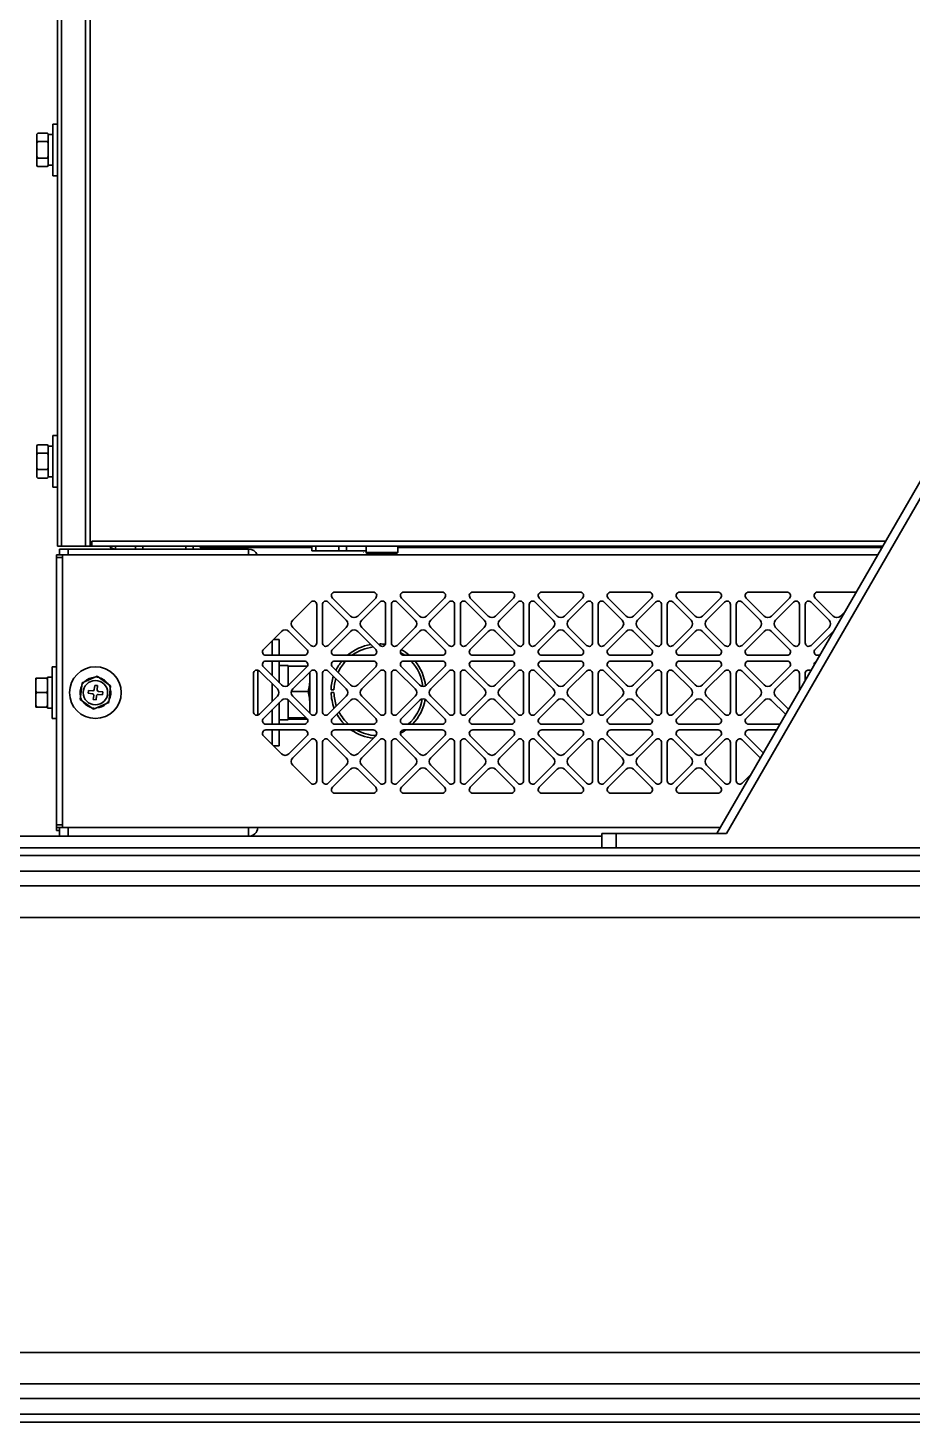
# Model space of a CAD drawing. Header units: millimetres. Extents: x 32496 to 166256, y 3504 to 23939.
# Drawn here: x 42356.9 to 42664.6, y 15003.3 to 15488.8 of the extents above; entities that cross this region are included whole.
import ezdxf

# ---------------------------------------------------------------- set-up
doc = ezdxf.new("R2010")
doc.units = ezdxf.units.MM
doc.layers.get('0').update_dxf_attribs({"lineweight": 35})

msp = doc.modelspace()

# ---------------------------------------------------------------- linework, layer by layer
at = {"linetype": 'Continuous'}
for p, q in [((42376.94, 15308.349), (42376.94, 17321.349)), ((42378.64, 17321.349), (42378.64, 15308.349)), ((42368.64, 16303.849), (42368.64, 15308.349)), ((43096.64, 16074.374), (42596.64, 15208.349)), ((43096.64, 16068.374), (42600.104, 15208.349)), ((42367.24, 15448.994), (42367.24, 15693.73)), ((42365.64, 15455.349), (42365.64, 15437.349)), ((42367.24, 15455.349), (42365.64, 15455.349)), ((42360.04, 15451.822), (42360.311, 15452.093)), ((42360.04, 15440.875), (42360.04, 15451.822)), ((42360.34, 15452.122), (42360.311, 15452.093)), ((42363.74, 15452.122), (42360.34, 15452.122)), ((42363.74, 15449.28), (42360.34, 15449.28)), ((42363.74, 15452.122), (42363.769, 15452.093)), ((42364.04, 15451.822), (42363.769, 15452.093)), ((42364.04, 15440.875), (42364.04, 15451.822)), ((42365.64, 15451.699), (42364.04, 15451.699)), ((42367.24, 15443.73), (42367.24, 15448.994)), ((42363.74, 15443.506), (42360.34, 15443.506)), ((42367.24, 15308.349), (42367.24, 15443.73)), ((42360.04, 15440.875), (42360.311, 15440.604)), ((42363.74, 15440.575), (42360.34, 15440.575)), ((42364.04, 15440.875), (42363.769, 15440.604)), ((42365.64, 15440.999), (42364.04, 15440.999)), ((42367.24, 15437.349), (42365.64, 15437.349)), ((42365.64, 15346.849), (42365.64, 15328.849)), ((42367.24, 15346.849), (42365.64, 15346.849)), ((42360.04, 15343.322), (42360.311, 15343.593)), ((42360.04, 15332.375), (42360.04, 15343.322)), ((42360.34, 15343.622), (42360.311, 15343.593)), ((42363.74, 15343.622), (42360.34, 15343.622)), ((42363.74, 15343.622), (42363.769, 15343.593)), ((42364.04, 15343.322), (42363.769, 15343.593)), ((42364.04, 15332.375), (42364.04, 15343.322)), ((42365.64, 15343.199), (42364.04, 15343.199)), ((42363.74, 15340.78), (42360.34, 15340.78)), ((42360.04, 15332.375), (42360.311, 15332.104)), ((42363.74, 15335.006), (42360.34, 15335.006)), ((42363.74, 15332.075), (42360.34, 15332.075)), ((42364.04, 15332.375), (42363.769, 15332.104)), ((42365.64, 15332.499), (42364.04, 15332.499)), ((42367.24, 15328.849), (42365.64, 15328.849)), ((42367.24, 15308.349), (42376.94, 15308.349)), ((42367.94, 15305.349), (42367.94, 15307.349)), ((42433.74, 15307.349), (42367.94, 15307.349)), ((42370.94, 15307.349), (42370.94, 15305.349)), ((42376.94, 15308.349), (42654.375, 15308.349)), ((42379.14, 15308.349), (42379.14, 15310.049)), ((42379.14, 15310.049), (42655.356, 15310.049)), ((42387.44, 15308.349), (42387.44, 15307.349)), ((42394.44, 15307.349), (42394.44, 15308.349)), ((42396.94, 15307.349), (42396.94, 15308.349)), ((42411.94, 15307.349), (42411.94, 15308.349)), ((42414.44, 15307.349), (42414.44, 15308.349)), ((42416.94, 15308.349), (42416.94, 15307.849)), ((42455.773, 15307.849), (42416.94, 15307.849)), ((42433.74, 15305.349), (42433.74, 15307.349)), ((42455.773, 15306.782), (42455.773, 15308.349)), ((42457.092, 15306.782), (42457.092, 15308.349)), ((42465.121, 15306.782), (42465.121, 15308.349)), ((42467.758, 15306.782), (42467.758, 15308.349)), ((42474.615, 15308.349), (42474.615, 15306.149)), ((42485.665, 15308.349), (42485.665, 15306.149)), ((42654.086, 15307.849), (42485.665, 15307.849)), ((42366.94, 15210.349), (42366.94, 15305.349)), ((42366.94, 15305.349), (42652.643, 15305.349)), ((42368.94, 15304.349), (42366.94, 15304.349)), ((42368.94, 15305.349), (42368.94, 15304.349)), ((42368.94, 15304.349), (42368.94, 15211.349)), ((42455.773, 15306.782), (42474.615, 15306.782)), ((42474.915, 15305.849), (42474.615, 15306.149)), ((42474.615, 15306.149), (42485.665, 15306.149)), ((42474.915, 15305.849), (42485.365, 15305.849)), ((42485.365, 15305.849), (42485.665, 15306.149)), ((42477.128, 15292.349), (42463.751, 15292.349)), ((42501.128, 15292.349), (42487.751, 15292.349)), ((42525.128, 15292.349), (42511.751, 15292.349)), ((42549.128, 15292.349), (42535.751, 15292.349)), ((42573.128, 15292.349), (42559.751, 15292.349)), ((42597.128, 15292.349), (42583.751, 15292.349)), ((42621.128, 15292.349), (42607.751, 15292.349)), ((42645.128, 15292.349), (42631.751, 15292.349)), ((42455.391, 15288.886), (42449.127, 15282.621)), ((42457.44, 15274.66), (42457.44, 15288.037)), ((42459.44, 15288.037), (42459.44, 15274.66)), ((42467.753, 15282.621), (42461.488, 15288.886)), ((42462.903, 15290.3), (42469.167, 15284.036)), ((42471.713, 15284.036), (42477.977, 15290.3)), ((42479.391, 15288.886), (42473.127, 15282.621)), ((42481.44, 15274.66), (42481.44, 15288.037)), ((42483.44, 15288.037), (42483.44, 15274.66)), ((42491.753, 15282.621), (42485.488, 15288.886)), ((42486.903, 15290.3), (42493.167, 15284.036)), ((42495.713, 15284.036), (42501.977, 15290.3)), ((42503.391, 15288.886), (42497.127, 15282.621)), ((42505.44, 15274.66), (42505.44, 15288.037)), ((42507.44, 15288.037), (42507.44, 15274.66)), ((42515.753, 15282.621), (42509.488, 15288.886)), ((42510.903, 15290.3), (42517.167, 15284.036)), ((42519.713, 15284.036), (42525.977, 15290.3)), ((42527.391, 15288.886), (42521.127, 15282.621)), ((42529.44, 15274.66), (42529.44, 15288.037)), ((42531.44, 15288.037), (42531.44, 15274.66)), ((42539.753, 15282.621), (42533.488, 15288.886)), ((42534.903, 15290.3), (42541.167, 15284.036)), ((42543.713, 15284.036), (42549.977, 15290.3)), ((42551.391, 15288.886), (42545.127, 15282.621)), ((42553.44, 15274.66), (42553.44, 15288.037)), ((42555.44, 15288.037), (42555.44, 15274.66)), ((42563.753, 15282.621), (42557.488, 15288.886)), ((42558.903, 15290.3), (42565.167, 15284.036)), ((42567.713, 15284.036), (42573.977, 15290.3)), ((42575.391, 15288.886), (42569.127, 15282.621)), ((42577.44, 15274.66), (42577.44, 15288.037)), ((42579.44, 15288.037), (42579.44, 15274.66)), ((42587.753, 15282.621), (42581.488, 15288.886)), ((42582.903, 15290.3), (42589.167, 15284.036)), ((42591.713, 15284.036), (42597.977, 15290.3)), ((42599.391, 15288.886), (42593.127, 15282.621)), ((42601.44, 15274.66), (42601.44, 15288.037)), ((42603.44, 15288.037), (42603.44, 15274.66)), ((42611.753, 15282.621), (42605.488, 15288.886)), ((42606.903, 15290.3), (42613.167, 15284.036)), ((42615.713, 15284.036), (42621.977, 15290.3)), ((42623.391, 15288.886), (42617.127, 15282.621)), ((42625.44, 15274.66), (42625.44, 15288.037)), ((42627.44, 15288.037), (42627.44, 15274.66)), ((42635.753, 15282.621), (42629.488, 15288.886)), ((42630.903, 15290.3), (42637.167, 15284.036)), ((42639.713, 15284.036), (42641.192, 15285.515)), ((42445.167, 15278.662), (42438.903, 15272.397)), ((42453.977, 15272.397), (42447.713, 15278.662)), ((42449.127, 15280.076), (42455.391, 15273.811)), ((42461.488, 15273.811), (42467.753, 15280.076)), ((42469.167, 15278.662), (42462.903, 15272.397)), ((42477.977, 15272.397), (42471.713, 15278.662)), ((42473.127, 15280.076), (42479.391, 15273.811)), ((42485.488, 15273.811), (42491.753, 15280.076)), ((42493.167, 15278.662), (42486.903, 15272.397)), ((42501.977, 15272.397), (42495.713, 15278.662)), ((42497.127, 15280.076), (42503.391, 15273.811)), ((42509.488, 15273.811), (42515.753, 15280.076)), ((42517.167, 15278.662), (42510.903, 15272.397)), ((42525.977, 15272.397), (42519.713, 15278.662)), ((42521.127, 15280.076), (42527.391, 15273.811)), ((42533.488, 15273.811), (42539.753, 15280.076)), ((42541.167, 15278.662), (42534.903, 15272.397)), ((42549.977, 15272.397), (42543.713, 15278.662)), ((42545.127, 15280.076), (42551.391, 15273.811)), ((42557.488, 15273.811), (42563.753, 15280.076)), ((42565.167, 15278.662), (42558.903, 15272.397)), ((42573.977, 15272.397), (42567.713, 15278.662)), ((42569.127, 15280.076), (42575.391, 15273.811)), ((42581.488, 15273.811), (42587.753, 15280.076)), ((42589.167, 15278.662), (42582.903, 15272.397)), ((42597.977, 15272.397), (42591.713, 15278.662)), ((42593.127, 15280.076), (42599.391, 15273.811)), ((42605.488, 15273.811), (42611.753, 15280.076)), ((42613.167, 15278.662), (42606.903, 15272.397)), ((42621.977, 15272.397), (42615.713, 15278.662)), ((42617.127, 15280.076), (42623.391, 15273.811)), ((42629.488, 15273.811), (42635.753, 15280.076)), ((42637.167, 15278.662), (42630.903, 15272.397)), ((42441.94, 15275.434), (42441.94, 15270.349)), ((42444.44, 15275.849), (42442.354, 15275.849)), ((42444.44, 15270.349), (42444.44, 15275.849)), ((42479.44, 15274.341), (42479.44, 15273.772)), ((42439.751, 15270.349), (42453.128, 15270.349)), ((42453.128, 15268.349), (42439.751, 15268.349)), ((42441.94, 15268.349), (42441.94, 15263.263)), ((42444.44, 15260.763), (42444.44, 15268.349)), ((42463.751, 15270.349), (42477.128, 15270.349)), ((42477.128, 15268.349), (42463.751, 15268.349)), ((42487.751, 15270.349), (42501.128, 15270.349)), ((42501.128, 15268.349), (42487.751, 15268.349)), ((42511.751, 15270.349), (42525.128, 15270.349)), ((42525.128, 15268.349), (42511.751, 15268.349)), ((42535.751, 15270.349), (42549.128, 15270.349)), ((42549.128, 15268.349), (42535.751, 15268.349)), ((42559.751, 15270.349), (42573.128, 15270.349)), ((42573.128, 15268.349), (42559.751, 15268.349)), ((42583.751, 15270.349), (42597.128, 15270.349)), ((42597.128, 15268.349), (42583.751, 15268.349)), ((42607.751, 15270.349), (42621.128, 15270.349)), ((42621.128, 15268.349), (42607.751, 15268.349)), ((42631.751, 15270.349), (42632.435, 15270.349)), ((42365.34, 15266.349), (42365.34, 15248.349)), ((42366.94, 15266.349), (42365.34, 15266.349)), ((42435.44, 15264.037), (42435.44, 15250.66)), ((42436.94, 15265.192), (42436.94, 15249.505)), ((42443.753, 15258.621), (42437.488, 15264.886)), ((42438.903, 15266.3), (42445.167, 15260.036)), ((42444.44, 15266.799), (42447.54, 15266.799)), ((42447.54, 15266.551), (42447.54, 15266.799)), ((42447.54, 15266.551), (42447.54, 15264.576)), ((42454.164, 15266.551), (42447.54, 15266.551)), ((42447.54, 15259.894), (42447.54, 15264.576)), ((42447.713, 15260.036), (42453.977, 15266.3)), ((42455.391, 15264.886), (42449.127, 15258.621)), ((42455.04, 15250.163), (42455.04, 15264.534)), ((42457.44, 15250.66), (42457.44, 15264.037)), ((42459.44, 15264.037), (42459.44, 15250.66)), ((42467.753, 15258.621), (42461.488, 15264.886)), ((42462.903, 15266.3), (42469.167, 15260.036)), ((42471.713, 15260.036), (42477.977, 15266.3)), ((42479.391, 15264.886), (42473.127, 15258.621)), ((42481.44, 15250.66), (42481.44, 15264.037)), ((42483.44, 15264.037), (42483.44, 15250.66)), ((42491.753, 15258.621), (42485.488, 15264.886)), ((42486.903, 15266.3), (42493.167, 15260.036)), ((42495.713, 15260.036), (42501.977, 15266.3)), ((42503.391, 15264.886), (42497.127, 15258.621)), ((42505.44, 15250.66), (42505.44, 15264.037)), ((42507.44, 15264.037), (42507.44, 15250.66)), ((42515.753, 15258.621), (42509.488, 15264.886)), ((42510.903, 15266.3), (42517.167, 15260.036)), ((42519.713, 15260.036), (42525.977, 15266.3)), ((42527.391, 15264.886), (42521.127, 15258.621)), ((42529.44, 15250.66), (42529.44, 15264.037)), ((42531.44, 15264.037), (42531.44, 15250.66)), ((42539.753, 15258.621), (42533.488, 15264.886)), ((42534.903, 15266.3), (42541.167, 15260.036)), ((42543.713, 15260.036), (42549.977, 15266.3)), ((42551.391, 15264.886), (42545.127, 15258.621)), ((42553.44, 15250.66), (42553.44, 15264.037)), ((42555.44, 15264.037), (42555.44, 15250.66)), ((42563.753, 15258.621), (42557.488, 15264.886)), ((42558.903, 15266.3), (42565.167, 15260.036)), ((42567.713, 15260.036), (42573.977, 15266.3)), ((42575.391, 15264.886), (42569.127, 15258.621)), ((42577.44, 15250.66), (42577.44, 15264.037)), ((42579.44, 15264.037), (42579.44, 15250.66)), ((42587.753, 15258.621), (42581.488, 15264.886)), ((42582.903, 15266.3), (42589.167, 15260.036)), ((42591.713, 15260.036), (42597.977, 15266.3)), ((42599.391, 15264.886), (42593.127, 15258.621)), ((42601.44, 15250.66), (42601.44, 15264.037)), ((42603.44, 15264.037), (42603.44, 15250.66)), ((42611.753, 15258.621), (42605.488, 15264.886)), ((42606.903, 15266.3), (42613.167, 15260.036)), ((42615.713, 15260.036), (42621.977, 15266.3)), ((42623.391, 15264.886), (42617.127, 15258.621)), ((42625.44, 15258.232), (42625.44, 15264.037)), ((42627.44, 15264.037), (42627.44, 15261.696)), ((42359.74, 15262.387), (42359.74, 15262.349)), ((42359.74, 15252.348), (42359.74, 15262.348)), ((42359.74, 15262.348), (42360.04, 15262.348)), ((42363.44, 15262.399), (42360.04, 15262.399)), ((42363.44, 15262.348), (42360.04, 15262.348)), ((42363.74, 15262.348), (42363.44, 15262.348)), ((42363.74, 15251.999), (42363.74, 15262.699)), ((42365.34, 15262.699), (42363.74, 15262.699)), ((42375.161, 15255.009), (42375.775, 15260.75)), ((42375.775, 15260.75), (42381.053, 15263.089)), ((42380.049, 15258.396), (42380.208, 15259.888)), ((42380.208, 15259.888), (42381.203, 15259.781)), ((42381.203, 15259.781), (42381.043, 15258.29)), ((42381.053, 15263.089), (42385.718, 15259.688)), ((42385.105, 15253.947), (42385.718, 15259.688)), ((42441.94, 15260.434), (42441.94, 15254.263)), ((42462.447, 15258.349), (42463.448, 15258.349)), ((42363.44, 15257.348), (42360.04, 15257.348)), ((42379.826, 15251.608), (42375.161, 15255.009)), ((42377.901, 15257.117), (42378.007, 15258.111)), ((42379.392, 15256.958), (42377.901, 15257.117)), ((42378.007, 15258.111), (42379.499, 15257.952)), ((42379.677, 15254.916), (42379.836, 15256.407)), ((42380.671, 15254.81), (42379.677, 15254.916)), ((42385.105, 15253.947), (42379.826, 15251.608)), ((42380.831, 15256.301), (42380.671, 15254.81)), ((42382.872, 15256.586), (42381.381, 15256.745)), ((42381.487, 15257.74), (42382.979, 15257.58)), ((42382.979, 15257.58), (42382.872, 15256.586)), ((42437.488, 15249.811), (42443.753, 15256.076)), ((42445.167, 15254.662), (42438.903, 15248.397)), ((42444.44, 15246.349), (42444.44, 15253.934)), ((42447.54, 15250.66), (42447.54, 15254.803)), ((42453.977, 15248.397), (42447.713, 15254.662)), ((42454.533, 15257.768), (42448.655, 15257.768)), ((42449.127, 15256.076), (42455.391, 15249.811)), ((42461.488, 15249.811), (42467.753, 15256.076)), ((42463.448, 15257.349), (42462.447, 15257.349)), ((42469.167, 15254.662), (42462.903, 15248.397)), ((42477.977, 15248.397), (42471.713, 15254.662)), ((42473.127, 15256.076), (42479.391, 15249.811)), ((42485.488, 15249.811), (42491.753, 15256.076)), ((42493.167, 15254.662), (42486.903, 15248.397)), ((42501.977, 15248.397), (42495.713, 15254.662)), ((42497.127, 15256.076), (42503.391, 15249.811)), ((42509.488, 15249.811), (42515.753, 15256.076)), ((42517.167, 15254.662), (42510.903, 15248.397)), ((42525.977, 15248.397), (42519.713, 15254.662)), ((42521.127, 15256.076), (42527.391, 15249.811)), ((42533.488, 15249.811), (42539.753, 15256.076)), ((42541.167, 15254.662), (42534.903, 15248.397)), ((42549.977, 15248.397), (42543.713, 15254.662)), ((42545.127, 15256.076), (42551.391, 15249.811)), ((42557.488, 15249.811), (42563.753, 15256.076)), ((42565.167, 15254.662), (42558.903, 15248.397)), ((42573.977, 15248.397), (42567.713, 15254.662)), ((42569.127, 15256.076), (42575.391, 15249.811)), ((42581.488, 15249.811), (42587.753, 15256.076)), ((42589.167, 15254.662), (42582.903, 15248.397)), ((42597.977, 15248.397), (42591.713, 15254.662)), ((42593.127, 15256.076), (42599.391, 15249.811)), ((42605.488, 15249.811), (42611.753, 15256.076)), ((42613.167, 15254.662), (42606.903, 15248.397)), ((42620.573, 15249.802), (42615.713, 15254.662)), ((42617.127, 15256.076), (42621.608, 15251.595)), ((42359.74, 15252.348), (42359.74, 15252.31)), ((42360.04, 15252.348), (42359.74, 15252.348)), ((42360.011, 15252.348), (42360.018, 15252.336)), ((42360.011, 15252.348), (42360.018, 15252.336)), ((42363.44, 15252.348), (42360.04, 15252.348)), ((42363.44, 15252.298), (42360.04, 15252.298)), ((42363.44, 15252.348), (42363.74, 15252.348)), ((42363.468, 15252.348), (42363.461, 15252.336)), ((42363.469, 15252.348), (42363.462, 15252.336)), ((42365.34, 15251.999), (42363.74, 15251.999)), ((42441.94, 15251.434), (42441.94, 15246.349)), ((42447.54, 15248.469), (42447.54, 15250.66)), ((42366.94, 15248.349), (42365.34, 15248.349)), ((42439.751, 15246.349), (42453.128, 15246.349)), ((42453.128, 15244.349), (42439.751, 15244.349)), ((42441.94, 15244.349), (42441.94, 15239.263)), ((42444.44, 15247.899), (42447.54, 15247.899)), ((42444.44, 15238.849), (42444.44, 15244.349)), ((42453.809, 15248.565), (42447.54, 15248.565)), ((42447.54, 15247.899), (42447.54, 15248.469)), ((42454.164, 15248.146), (42447.54, 15248.146)), ((42463.751, 15246.349), (42477.128, 15246.349)), ((42477.128, 15244.349), (42463.751, 15244.349)), ((42487.751, 15246.349), (42501.128, 15246.349)), ((42501.128, 15244.349), (42487.751, 15244.349)), ((42511.751, 15246.349), (42525.128, 15246.349)), ((42525.128, 15244.349), (42511.751, 15244.349)), ((42535.751, 15246.349), (42549.128, 15246.349)), ((42549.128, 15244.349), (42535.751, 15244.349)), ((42559.751, 15246.349), (42573.128, 15246.349)), ((42573.128, 15244.349), (42559.751, 15244.349)), ((42583.751, 15246.349), (42597.128, 15246.349)), ((42597.128, 15244.349), (42583.751, 15244.349)), ((42607.751, 15246.349), (42618.579, 15246.349)), ((42617.424, 15244.349), (42607.751, 15244.349)), ((42438.903, 15242.3), (42445.167, 15236.036)), ((42447.713, 15236.036), (42453.977, 15242.3)), ((42455.391, 15240.886), (42449.127, 15234.621)), ((42457.44, 15226.66), (42457.44, 15240.037)), ((42459.44, 15240.037), (42459.44, 15226.66)), ((42467.753, 15234.621), (42461.488, 15240.886)), ((42462.903, 15242.3), (42469.167, 15236.036)), ((42471.713, 15236.036), (42477.977, 15242.3)), ((42479.391, 15240.886), (42473.127, 15234.621)), ((42481.44, 15226.66), (42481.44, 15240.037)), ((42483.44, 15240.037), (42483.44, 15226.66)), ((42491.753, 15234.621), (42485.488, 15240.886)), ((42486.903, 15242.3), (42493.167, 15236.036)), ((42495.713, 15236.036), (42501.977, 15242.3)), ((42503.391, 15240.886), (42497.127, 15234.621)), ((42505.44, 15226.66), (42505.44, 15240.037)), ((42507.44, 15240.037), (42507.44, 15226.66)), ((42515.753, 15234.621), (42509.488, 15240.886)), ((42510.903, 15242.3), (42517.167, 15236.036)), ((42519.713, 15236.036), (42525.977, 15242.3)), ((42527.391, 15240.886), (42521.127, 15234.621)), ((42529.44, 15226.66), (42529.44, 15240.037)), ((42531.44, 15240.037), (42531.44, 15226.66)), ((42539.753, 15234.621), (42533.488, 15240.886)), ((42534.903, 15242.3), (42541.167, 15236.036)), ((42543.713, 15236.036), (42549.977, 15242.3)), ((42551.391, 15240.886), (42545.127, 15234.621)), ((42553.44, 15226.66), (42553.44, 15240.037)), ((42555.44, 15240.037), (42555.44, 15226.66)), ((42563.753, 15234.621), (42557.488, 15240.886)), ((42558.903, 15242.3), (42565.167, 15236.036)), ((42567.713, 15236.036), (42573.977, 15242.3)), ((42575.391, 15240.886), (42569.127, 15234.621)), ((42577.44, 15226.66), (42577.44, 15240.037)), ((42579.44, 15240.037), (42579.44, 15226.66)), ((42587.753, 15234.621), (42581.488, 15240.886)), ((42582.903, 15242.3), (42589.167, 15236.036)), ((42591.713, 15236.036), (42597.977, 15242.3)), ((42599.391, 15240.886), (42593.127, 15234.621)), ((42601.44, 15226.66), (42601.44, 15240.037)), ((42603.44, 15240.037), (42603.44, 15226.66)), ((42611.753, 15234.621), (42605.488, 15240.886)), ((42606.903, 15242.3), (42612.823, 15236.379)), ((42444.44, 15238.849), (42442.354, 15238.849)), ((42449.127, 15232.076), (42455.391, 15225.811)), ((42461.488, 15225.811), (42467.753, 15232.076)), ((42469.167, 15230.662), (42462.903, 15224.397)), ((42477.977, 15224.397), (42471.713, 15230.662)), ((42473.127, 15232.076), (42479.391, 15225.811)), ((42485.488, 15225.811), (42491.753, 15232.076)), ((42493.167, 15230.662), (42486.903, 15224.397)), ((42501.977, 15224.397), (42495.713, 15230.662)), ((42497.127, 15232.076), (42503.391, 15225.811)), ((42509.488, 15225.811), (42515.753, 15232.076)), ((42517.167, 15230.662), (42510.903, 15224.397)), ((42525.977, 15224.397), (42519.713, 15230.662)), ((42521.127, 15232.076), (42527.391, 15225.811)), ((42533.488, 15225.811), (42539.753, 15232.076)), ((42541.167, 15230.662), (42534.903, 15224.397)), ((42549.977, 15224.397), (42543.713, 15230.662)), ((42545.127, 15232.076), (42551.391, 15225.811)), ((42557.488, 15225.811), (42563.753, 15232.076)), ((42565.167, 15230.662), (42558.903, 15224.397)), ((42573.977, 15224.397), (42567.713, 15230.662)), ((42569.127, 15232.076), (42575.391, 15225.811)), ((42581.488, 15225.811), (42587.753, 15232.076)), ((42589.167, 15230.662), (42582.903, 15224.397)), ((42597.977, 15224.397), (42591.713, 15230.662)), ((42593.127, 15232.076), (42599.391, 15225.811)), ((42605.488, 15225.811), (42608.407, 15228.73)), ((42463.751, 15222.349), (42477.128, 15222.349)), ((42487.751, 15222.349), (42501.128, 15222.349)), ((42511.751, 15222.349), (42525.128, 15222.349)), ((42535.751, 15222.349), (42549.128, 15222.349)), ((42559.751, 15222.349), (42573.128, 15222.349)), ((42583.751, 15222.349), (42597.128, 15222.349)), ((42366.94, 15211.349), (42368.94, 15211.349)), ((42366.94, 15210.349), (42366.94, 15209.349)), ((42366.94, 15210.349), (42597.794, 15210.349)), ((42367.94, 15209.758), (42367.94, 15210.349)), ((42368.94, 15211.349), (42368.94, 15210.349)), ((42370.94, 15210.349), (42370.94, 15207.349)), ((42433.74, 15210.349), (42433.74, 15207.349)), ((42556.64, 15207.349), (42141.64, 15207.349)), ((42367.94, 15209.349), (42366.94, 15209.349)), ((42367.94, 15207.349), (42367.94, 15209.758)), ((42556.64, 15203.349), (42556.64, 15208.349)), ((42556.64, 15208.349), (42600.104, 15208.349)), ((42561.64, 15203.349), (42561.64, 15208.349)), ((51717.14, 15200.629), (40048.64, 15200.629)), ((42561.64, 15203.349), (42141.64, 15203.349)), ((42752.11, 15203.349), (42556.64, 15203.349)), ((51717.14, 15195.156), (40048.64, 15195.156)), ((51071.64, 15190.039), (40098.64, 15190.039)), ((51071.64, 15179.094), (40098.64, 15179.094)), ((52008.64, 15027.604), (40172.64, 15027.604)), ((52008.64, 15016.658), (40172.64, 15016.658)), ((52008.64, 15011.541), (40172.64, 15011.541)), ((52008.64, 15006.069), (40172.64, 15006.069)), ((52008.64, 15003.349), (40172.64, 15003.349))]:
    msp.add_line(p, q, dxfattribs=at)
for radius in [9, 4.25]:
    msp.add_circle((42380.44, 15257.349), radius, dxfattribs=at)
for centre, radius, start, end in [((42362.854, 15443.165), 3.606, 218.71028, 219.13391), ((42364.177, 15444.355), 5.386, 224.12457, 224.56524), ((42359.904, 15444.354), 5.384, 315.43477, 315.87545), ((42361.225, 15443.166), 3.607, 320.8641, 321.28972), ((42362.854, 15334.665), 3.606, 218.71028, 219.13391), ((42364.177, 15335.855), 5.386, 224.12457, 224.56524), ((42359.904, 15335.854), 5.384, 315.43477, 315.87545), ((42361.225, 15334.666), 3.607, 320.8641, 321.28972), ((42387.44, 15310.349), 3, 222.2942, 270), ((42433.74, 15304.149), 3.2, 22.14766, 90), ((42463.751, 15291.149), 1.2, 90, 225), ((42477.128, 15291.149), 1.2, 315, 90), ((42487.751, 15291.149), 1.2, 90, 225), ((42501.128, 15291.149), 1.2, 315, 90), ((42511.751, 15291.149), 1.2, 90, 225), ((42525.128, 15291.149), 1.2, 315, 90), ((42535.751, 15291.149), 1.2, 90, 225), ((42549.128, 15291.149), 1.2, 315, 90), ((42559.751, 15291.149), 1.2, 90, 225), ((42573.128, 15291.149), 1.2, 315, 90), ((42583.751, 15291.149), 1.2, 90, 225), ((42597.128, 15291.149), 1.2, 315, 90), ((42607.751, 15291.149), 1.2, 90, 225), ((42621.128, 15291.149), 1.2, 315, 90), ((42631.751, 15291.149), 1.2, 90, 225), ((42456.24, 15288.037), 1.2, 0, 135), ((42460.64, 15288.037), 1.2, 45, 180), ((42480.24, 15288.037), 1.2, 0, 135), ((42484.64, 15288.037), 1.2, 45, 180), ((42504.24, 15288.037), 1.2, 0, 135), ((42508.64, 15288.037), 1.2, 45, 180), ((42528.24, 15288.037), 1.2, 0, 135), ((42532.64, 15288.037), 1.2, 45, 180), ((42552.24, 15288.037), 1.2, 0, 135), ((42556.64, 15288.037), 1.2, 45, 180), ((42576.24, 15288.037), 1.2, 0, 135), ((42580.64, 15288.037), 1.2, 45, 180), ((42600.24, 15288.037), 1.2, 0, 135), ((42604.64, 15288.037), 1.2, 45, 180), ((42624.24, 15288.037), 1.2, 0, 135), ((42628.64, 15288.037), 1.2, 45, 180), ((42450.4, 15281.349), 1.8, 135, 225), ((42466.48, 15281.349), 1.8, 315, 45), ((42470.44, 15285.308), 1.8, 225, 315), ((42474.4, 15281.349), 1.8, 135, 225), ((42490.48, 15281.349), 1.8, 315, 45), ((42494.44, 15285.308), 1.8, 225, 315), ((42498.4, 15281.349), 1.8, 135, 225), ((42514.48, 15281.349), 1.8, 315, 45), ((42518.44, 15285.308), 1.8, 225, 315), ((42522.4, 15281.349), 1.8, 135, 225), ((42538.48, 15281.349), 1.8, 315, 45), ((42542.44, 15285.308), 1.8, 225, 315), ((42546.4, 15281.349), 1.8, 135, 225), ((42562.48, 15281.349), 1.8, 315, 45), ((42566.44, 15285.308), 1.8, 225, 315), ((42570.4, 15281.349), 1.8, 135, 225), ((42586.48, 15281.349), 1.8, 315, 45), ((42590.44, 15285.308), 1.8, 225, 315), ((42594.4, 15281.349), 1.8, 135, 225), ((42610.48, 15281.349), 1.8, 315, 45), ((42614.44, 15285.308), 1.8, 225, 315), ((42618.4, 15281.349), 1.8, 135, 225), ((42634.48, 15281.349), 1.8, 315, 45), ((42638.44, 15285.308), 1.8, 225, 315), ((42446.44, 15277.389), 1.8, 45, 135), ((42470.44, 15277.389), 1.8, 45, 135), ((42494.44, 15277.389), 1.8, 45, 135), ((42518.44, 15277.389), 1.8, 45, 135), ((42542.44, 15277.389), 1.8, 45, 135), ((42566.44, 15277.389), 1.8, 45, 135), ((42590.44, 15277.389), 1.8, 45, 135), ((42614.44, 15277.389), 1.8, 45, 135), ((42456.24, 15274.66), 1.2, 225, 0), ((42460.64, 15274.66), 1.2, 180, 315), ((42478.94, 15257.849), 16.5, 99.35094, 130.66828), ((42478.94, 15257.849), 15.5, 96.65645, 126.13774), ((42480.24, 15274.66), 1.2, 225, 0), ((42478.94, 15257.849), 16.5, 81.65551, 88.2635), ((42484.64, 15274.66), 1.2, 180, 315), ((42504.24, 15274.66), 1.2, 225, 0), ((42508.64, 15274.66), 1.2, 180, 315), ((42528.24, 15274.66), 1.2, 225, 0), ((42532.64, 15274.66), 1.2, 180, 315), ((42552.24, 15274.66), 1.2, 225, 0), ((42556.64, 15274.66), 1.2, 180, 315), ((42576.24, 15274.66), 1.2, 225, 0), ((42580.64, 15274.66), 1.2, 180, 315), ((42600.24, 15274.66), 1.2, 225, 0), ((42604.64, 15274.66), 1.2, 180, 315), ((42624.24, 15274.66), 1.2, 225, 0), ((42628.64, 15274.66), 1.2, 180, 315), ((42439.751, 15271.549), 1.2, 135, 270), ((42439.751, 15267.149), 1.2, 90, 225), ((42453.128, 15271.549), 1.2, 270, 45), ((42453.128, 15267.149), 1.2, 315, 90), ((42463.751, 15271.549), 1.2, 135, 270), ((42463.751, 15267.149), 1.2, 90, 225), ((42478.94, 15257.849), 16.5, 140.44975, 153.97851), ((42478.94, 15257.849), 15.5, 137.2859, 155.27208), ((42477.128, 15271.549), 1.2, 270, 45), ((42477.128, 15267.149), 1.2, 315, 90), ((42487.751, 15271.549), 1.2, 135, 270), ((42487.751, 15267.149), 1.2, 90, 225), ((42478.94, 15257.849), 15.5, 53.86236, 60.41181), ((42478.94, 15257.849), 16.5, 49.33265, 61.37416), ((42478.94, 15257.849), 15.5, 6.1975, 42.71334), ((42478.94, 15257.849), 16.5, 6.60647, 39.54966), ((42501.128, 15271.549), 1.2, 270, 45), ((42501.128, 15267.149), 1.2, 315, 90), ((42511.751, 15271.549), 1.2, 135, 270), ((42511.751, 15267.149), 1.2, 90, 225), ((42525.128, 15271.549), 1.2, 270, 45), ((42525.128, 15267.149), 1.2, 315, 90), ((42535.751, 15271.549), 1.2, 135, 270), ((42535.751, 15267.149), 1.2, 90, 225), ((42549.128, 15271.549), 1.2, 270, 45), ((42549.128, 15267.149), 1.2, 315, 90), ((42559.751, 15271.549), 1.2, 135, 270), ((42559.751, 15267.149), 1.2, 90, 225), ((42573.128, 15271.549), 1.2, 270, 45), ((42573.128, 15267.149), 1.2, 315, 90), ((42583.751, 15271.549), 1.2, 135, 270), ((42583.751, 15267.149), 1.2, 90, 225), ((42597.128, 15271.549), 1.2, 270, 45), ((42597.128, 15267.149), 1.2, 315, 90), ((42607.751, 15271.549), 1.2, 135, 270), ((42607.751, 15267.149), 1.2, 90, 225), ((42621.128, 15271.549), 1.2, 270, 45), ((42621.128, 15267.149), 1.2, 315, 90), ((42631.751, 15271.549), 1.2, 135, 270), ((42631.751, 15267.149), 1.2, 117.4407, 182.41444), ((42436.64, 15264.037), 1.2, 45, 180), ((42456.24, 15264.037), 1.2, 0, 135), ((42460.64, 15264.037), 1.2, 45, 180), ((42480.24, 15264.037), 1.2, 0, 135), ((42484.64, 15264.037), 1.2, 45, 180), ((42504.24, 15264.037), 1.2, 0, 135), ((42508.64, 15264.037), 1.2, 45, 180), ((42528.24, 15264.037), 1.2, 0, 135), ((42532.64, 15264.037), 1.2, 45, 180), ((42552.24, 15264.037), 1.2, 0, 135), ((42556.64, 15264.037), 1.2, 45, 180), ((42576.24, 15264.037), 1.2, 0, 135), ((42580.64, 15264.037), 1.2, 45, 180), ((42600.24, 15264.037), 1.2, 0, 135), ((42604.64, 15264.037), 1.2, 45, 180), ((42624.24, 15264.037), 1.2, 0, 135), ((42628.64, 15264.037), 1.2, 53.69509, 180), ((42380.44, 15257.349), 5.35, 153.06137, 194.74076), ((42380.44, 15257.349), 5.474, 137.90862, 149.89351), ((42380.44, 15257.349), 5.35, 93.06137, 134.74076), ((42379.552, 15258.449), 0.5, 263.90106, 353.90106), ((42380.44, 15257.349), 5.474, 77.90862, 89.89351), ((42380.44, 15257.349), 5.35, 33.06137, 74.74076), ((42380.44, 15257.349), 5.474, 17.90862, 29.89351), ((42380.44, 15257.349), 5.35, 333.06137, 14.74076), ((42442.48, 15257.349), 1.8, 315, 45), ((42446.44, 15261.308), 1.8, 225, 315), ((42450.4, 15257.349), 1.8, 135, 225), ((42478.94, 15257.849), 16.5, 161.54073, 178.2635), ((42478.94, 15257.849), 15.5, 163.40785, 178.15143), ((42466.48, 15257.349), 1.8, 315, 45), ((42470.44, 15261.308), 1.8, 225, 315), ((42474.4, 15257.349), 1.8, 135, 225), ((42490.48, 15257.349), 1.8, 315, 45), ((42494.44, 15261.308), 1.8, 225, 315), ((42498.4, 15257.349), 1.8, 135, 225), ((42514.48, 15257.349), 1.8, 315, 45), ((42518.44, 15261.308), 1.8, 225, 315), ((42522.4, 15257.349), 1.8, 135, 225), ((42538.48, 15257.349), 1.8, 315, 45), ((42542.44, 15261.308), 1.8, 225, 315), ((42546.4, 15257.349), 1.8, 135, 225), ((42562.48, 15257.349), 1.8, 315, 45), ((42566.44, 15261.308), 1.8, 225, 315), ((42570.4, 15257.349), 1.8, 135, 225), ((42586.48, 15257.349), 1.8, 315, 45), ((42590.44, 15261.308), 1.8, 225, 315), ((42594.4, 15257.349), 1.8, 135, 225), ((42610.48, 15257.349), 1.8, 315, 45), ((42614.44, 15261.308), 1.8, 225, 315), ((42618.4, 15257.349), 1.8, 135, 225), ((42380.44, 15257.349), 5.474, 197.90862, 209.89351), ((42380.44, 15257.349), 5.35, 213.06137, 254.74076), ((42379.339, 15256.461), 0.5, 353.90106, 83.90106), ((42380.44, 15257.349), 5.35, 273.06137, 314.74076), ((42381.328, 15256.248), 0.5, 83.90106, 173.90106), ((42381.54, 15258.237), 0.5, 173.90106, 263.90106), ((42380.44, 15257.349), 5.474, 317.90862, 329.89351), ((42446.44, 15253.389), 1.8, 45, 135), ((42478.94, 15257.849), 16.5, 181.7365, 201.18788), ((42478.94, 15257.849), 15.5, 181.84857, 199.54821), ((42470.44, 15253.389), 1.8, 45, 135), ((42478.94, 15257.849), 15.5, 312.01146, 350.01229), ((42478.94, 15257.849), 16.5, 315.78045, 350.13912), ((42494.44, 15253.389), 1.8, 45, 135), ((42518.44, 15253.389), 1.8, 45, 135), ((42542.44, 15253.389), 1.8, 45, 135), ((42566.44, 15253.389), 1.8, 45, 135), ((42590.44, 15253.389), 1.8, 45, 135), ((42614.44, 15253.389), 1.8, 45, 135), ((42367.546, 15256.678), 8.691, 209.97241, 210.26095), ((42355.936, 15256.676), 8.688, 329.73906, 330.0276), ((42380.44, 15257.349), 5.474, 257.90862, 269.89351), ((42436.64, 15250.66), 1.2, 180, 315), ((42456.24, 15250.66), 1.2, 225, 0), ((42460.64, 15250.66), 1.2, 180, 315), ((42478.94, 15257.849), 16.5, 208.58378, 224.2208), ((42478.94, 15257.849), 15.5, 207.50144, 227.98818), ((42480.24, 15250.66), 1.2, 225, 0), ((42484.64, 15250.66), 1.2, 180, 315), ((42504.24, 15250.66), 1.2, 225, 0), ((42508.64, 15250.66), 1.2, 180, 315), ((42528.24, 15250.66), 1.2, 225, 0), ((42532.64, 15250.66), 1.2, 180, 315), ((42552.24, 15250.66), 1.2, 225, 0), ((42556.64, 15250.66), 1.2, 180, 315), ((42576.24, 15250.66), 1.2, 225, 0), ((42580.64, 15250.66), 1.2, 180, 315), ((42600.24, 15250.66), 1.2, 225, 0), ((42604.64, 15250.66), 1.2, 180, 315), ((42439.751, 15247.549), 1.2, 135, 270), ((42439.751, 15243.149), 1.2, 90, 225), ((42453.128, 15247.549), 1.2, 270, 45), ((42453.128, 15243.149), 1.2, 315, 90), ((42463.751, 15247.549), 1.2, 135, 270), ((42463.751, 15243.149), 1.2, 90, 225), ((42478.94, 15257.849), 16.5, 235.01545, 263.73778), ((42478.94, 15257.849), 15.5, 240.71772, 266.69948), ((42477.128, 15247.549), 1.2, 270, 45), ((42477.128, 15243.149), 1.2, 315, 90), ((42487.751, 15247.549), 1.2, 135, 270), ((42487.751, 15243.149), 1.2, 90, 225), ((42478.94, 15257.849), 16.5, 297.50776, 304.98489), ((42501.128, 15247.549), 1.2, 270, 45), ((42501.128, 15243.149), 1.2, 315, 90), ((42511.751, 15247.549), 1.2, 135, 270), ((42511.751, 15243.149), 1.2, 90, 225), ((42525.128, 15247.549), 1.2, 270, 45), ((42525.128, 15243.149), 1.2, 315, 90), ((42535.751, 15247.549), 1.2, 135, 270), ((42535.751, 15243.149), 1.2, 90, 225), ((42549.128, 15247.549), 1.2, 270, 45), ((42549.128, 15243.149), 1.2, 315, 90), ((42559.751, 15247.549), 1.2, 135, 270), ((42559.751, 15243.149), 1.2, 90, 225), ((42573.128, 15247.549), 1.2, 270, 45), ((42573.128, 15243.149), 1.2, 315, 90), ((42583.751, 15247.549), 1.2, 135, 270), ((42583.751, 15243.149), 1.2, 90, 225), ((42597.128, 15247.549), 1.2, 270, 45), ((42597.128, 15243.149), 1.2, 315, 90), ((42607.751, 15247.549), 1.2, 135, 270), ((42607.751, 15243.149), 1.2, 90, 225), ((42456.24, 15240.037), 1.2, 0, 135), ((42460.64, 15240.037), 1.2, 45, 180), ((42480.24, 15240.037), 1.2, 0, 135), ((42484.64, 15240.037), 1.2, 45, 180), ((42504.24, 15240.037), 1.2, 0, 135), ((42508.64, 15240.037), 1.2, 45, 180), ((42528.24, 15240.037), 1.2, 0, 135), ((42532.64, 15240.037), 1.2, 45, 180), ((42552.24, 15240.037), 1.2, 0, 135), ((42556.64, 15240.037), 1.2, 45, 180), ((42576.24, 15240.037), 1.2, 0, 135), ((42580.64, 15240.037), 1.2, 45, 180), ((42600.24, 15240.037), 1.2, 0, 135), ((42604.64, 15240.037), 1.2, 45, 180), ((42446.44, 15237.308), 1.8, 225, 315), ((42450.4, 15233.349), 1.8, 135, 225), ((42466.48, 15233.349), 1.8, 315, 45), ((42470.44, 15237.308), 1.8, 225, 315), ((42474.4, 15233.349), 1.8, 135, 225), ((42490.48, 15233.349), 1.8, 315, 45), ((42494.44, 15237.308), 1.8, 225, 315), ((42498.4, 15233.349), 1.8, 135, 225), ((42514.48, 15233.349), 1.8, 315, 45), ((42518.44, 15237.308), 1.8, 225, 315), ((42522.4, 15233.349), 1.8, 135, 225), ((42538.48, 15233.349), 1.8, 315, 45), ((42542.44, 15237.308), 1.8, 225, 315), ((42546.4, 15233.349), 1.8, 135, 225), ((42562.48, 15233.349), 1.8, 315, 45), ((42566.44, 15237.308), 1.8, 225, 315), ((42570.4, 15233.349), 1.8, 135, 225), ((42586.48, 15233.349), 1.8, 315, 45), ((42590.44, 15237.308), 1.8, 225, 315), ((42594.4, 15233.349), 1.8, 135, 225), ((42470.44, 15229.389), 1.8, 45, 135), ((42494.44, 15229.389), 1.8, 45, 135), ((42518.44, 15229.389), 1.8, 45, 135), ((42542.44, 15229.389), 1.8, 45, 135), ((42566.44, 15229.389), 1.8, 45, 135), ((42590.44, 15229.389), 1.8, 45, 135), ((42456.24, 15226.66), 1.2, 225, 0), ((42460.64, 15226.66), 1.2, 180, 315), ((42463.751, 15223.549), 1.2, 135, 270), ((42477.128, 15223.549), 1.2, 270, 45), ((42480.24, 15226.66), 1.2, 225, 0), ((42484.64, 15226.66), 1.2, 180, 315), ((42487.751, 15223.549), 1.2, 135, 270), ((42501.128, 15223.549), 1.2, 270, 45), ((42504.24, 15226.66), 1.2, 225, 0), ((42508.64, 15226.66), 1.2, 180, 315), ((42511.751, 15223.549), 1.2, 135, 270), ((42525.128, 15223.549), 1.2, 270, 45), ((42528.24, 15226.66), 1.2, 225, 0), ((42532.64, 15226.66), 1.2, 180, 315), ((42535.751, 15223.549), 1.2, 135, 270), ((42549.128, 15223.549), 1.2, 270, 45), ((42552.24, 15226.66), 1.2, 225, 0), ((42556.64, 15226.66), 1.2, 180, 315), ((42559.751, 15223.549), 1.2, 135, 270), ((42573.128, 15223.549), 1.2, 270, 45), ((42576.24, 15226.66), 1.2, 225, 0), ((42580.64, 15226.66), 1.2, 180, 315), ((42583.751, 15223.549), 1.2, 135, 270), ((42597.128, 15223.549), 1.2, 270, 45), ((42600.24, 15226.66), 1.2, 225, 0), ((42604.64, 15226.66), 1.2, 180, 315), ((42433.74, 15210.549), 3.2, 270, 356.34504)]:
    msp.add_arc(centre, radius, start, end, dxfattribs=at)
for points, knots in [([(42360.311, 15452.093), (42360.286, 15452.069), (42360.193, 15451.973), (42360.103, 15451.874), (42360.04, 15451.797)], [0, 0, 0, 0, 0.2550625, 1, 1, 1, 1]), ([(42360.04, 15449.605), (42360.063, 15449.577), (42360.158, 15449.465), (42360.26, 15449.358), (42360.34, 15449.28)], [0, 0, 0, 0, 0.2444076, 1, 1, 1, 1]), ([(42364.04, 15449.605), (42364.017, 15449.577), (42363.921, 15449.465), (42363.819, 15449.358), (42363.74, 15449.28)], [0, 0, 0, 0, 0.2444076, 1, 1, 1, 1]), ([(42363.769, 15452.093), (42363.793, 15452.069), (42363.887, 15451.973), (42363.976, 15451.874), (42364.04, 15451.797)], [0, 0, 0, 0, 0.2550615, 1, 1, 1, 1]), ([(42360.34, 15443.506), (42360.313, 15443.479), (42360.209, 15443.371), (42360.11, 15443.259), (42360.04, 15443.171)], [0, 0, 0, 0, 0.2552115, 1, 1, 1, 1]), ([(42363.74, 15443.506), (42363.767, 15443.479), (42363.871, 15443.371), (42363.97, 15443.259), (42364.04, 15443.171)], [0, 0, 0, 0, 0.2552107, 1, 1, 1, 1]), ([(42360.057, 15440.89), (42360.076, 15440.865), (42360.158, 15440.768), (42360.244, 15440.674), (42360.311, 15440.605)], [0, 0, 0, 0, 0.2454956, 1, 1, 1, 1]), ([(42364.023, 15440.889), (42364.003, 15440.865), (42363.922, 15440.768), (42363.836, 15440.674), (42363.769, 15440.605)], [0, 0, 0, 0, 0.2454974, 1, 1, 1, 1]), ([(42360.311, 15343.593), (42360.286, 15343.569), (42360.193, 15343.473), (42360.103, 15343.374), (42360.04, 15343.297)], [0, 0, 0, 0, 0.2550625, 1, 1, 1, 1]), ([(42360.04, 15341.105), (42360.063, 15341.077), (42360.158, 15340.965), (42360.26, 15340.858), (42360.34, 15340.78)], [0, 0, 0, 0, 0.2444076, 1, 1, 1, 1]), ([(42364.04, 15341.105), (42364.017, 15341.077), (42363.921, 15340.965), (42363.819, 15340.858), (42363.74, 15340.78)], [0, 0, 0, 0, 0.2444076, 1, 1, 1, 1]), ([(42363.769, 15343.593), (42363.793, 15343.569), (42363.887, 15343.473), (42363.976, 15343.374), (42364.04, 15343.297)], [0, 0, 0, 0, 0.2550615, 1, 1, 1, 1]), ([(42360.34, 15335.006), (42360.313, 15334.979), (42360.209, 15334.871), (42360.11, 15334.759), (42360.04, 15334.671)], [0, 0, 0, 0, 0.2552115, 1, 1, 1, 1]), ([(42360.057, 15332.39), (42360.076, 15332.365), (42360.158, 15332.268), (42360.244, 15332.174), (42360.311, 15332.105)], [0, 0, 0, 0, 0.2454956, 1, 1, 1, 1]), ([(42363.74, 15335.006), (42363.767, 15334.979), (42363.871, 15334.871), (42363.97, 15334.759), (42364.04, 15334.671)], [0, 0, 0, 0, 0.2552107, 1, 1, 1, 1]), ([(42364.023, 15332.389), (42364.003, 15332.365), (42363.922, 15332.268), (42363.836, 15332.174), (42363.769, 15332.105)], [0, 0, 0, 0, 0.2454974, 1, 1, 1, 1]), ([(42459.236, 15306.673), (42459.234, 15306.674), (42459.228, 15306.679), (42459.234, 15306.684), (42459.236, 15306.685)], [0, 0, 0, 0, 0.5007346, 1, 1, 1, 1]), ([(42473.644, 15306.171), (42473.646, 15306.173), (42473.652, 15306.177), (42473.646, 15306.182), (42473.644, 15306.184)], [0, 0, 0, 0, 0.5006414, 1, 1, 1, 1]), ([(42360.04, 15262.399), (42360.013, 15262.398), (42359.913, 15262.395), (42359.813, 15262.391), (42359.74, 15262.387)], [0, 0, 0, 0, 0.265493, 1, 1, 1, 1]), ([(42360.04, 15262.348), (42360.013, 15262.302), (42359.907, 15262.114), (42359.808, 15261.923), (42359.74, 15261.777)], [0, 0, 0, 0, 0.250877, 1, 1, 1, 1]), ([(42363.44, 15262.399), (42363.466, 15262.398), (42363.566, 15262.395), (42363.666, 15262.391), (42363.74, 15262.387)], [0, 0, 0, 0, 0.2654915, 1, 1, 1, 1]), ([(42363.44, 15262.348), (42363.467, 15262.302), (42363.573, 15262.114), (42363.671, 15261.923), (42363.74, 15261.777)], [0, 0, 0, 0, 0.2508765, 1, 1, 1, 1]), ([(42454.533, 15257.768), (42454.689, 15258.49), (42454.945, 15259.946), (42455.04, 15261.423), (42455.04, 15262.159)], [0, 0, 0, 0, 0.5009076, 1, 1, 1, 1]), ([(42359.74, 15257.92), (42359.763, 15257.871), (42359.856, 15257.677), (42359.959, 15257.488), (42360.04, 15257.348)], [0, 0, 0, 0, 0.2491573, 1, 1, 1, 1]), ([(42360.04, 15257.348), (42360.013, 15257.301), (42359.907, 15257.114), (42359.808, 15256.923), (42359.74, 15256.777)], [0, 0, 0, 0, 0.2508777, 1, 1, 1, 1]), ([(42363.74, 15257.92), (42363.717, 15257.871), (42363.623, 15257.677), (42363.521, 15257.488), (42363.44, 15257.348)], [0, 0, 0, 0, 0.2491576, 1, 1, 1, 1]), ([(42363.44, 15257.348), (42363.467, 15257.301), (42363.573, 15257.114), (42363.671, 15256.923), (42363.74, 15256.777)], [0, 0, 0, 0, 0.2508772, 1, 1, 1, 1]), ([(42455.04, 15253.167), (42455.04, 15253.938), (42454.945, 15255.484), (42454.689, 15257.01), (42454.533, 15257.768)], [0, 0, 0, 0, 0.4993642, 1, 1, 1, 1]), ([(42359.74, 15252.92), (42359.763, 15252.871), (42359.856, 15252.678), (42359.959, 15252.488), (42360.04, 15252.348)], [0, 0, 0, 0, 0.2491566, 1, 1, 1, 1]), ([(42360.04, 15252.298), (42360.013, 15252.299), (42359.913, 15252.303), (42359.813, 15252.307), (42359.74, 15252.31)], [0, 0, 0, 0, 0.265493, 1, 1, 1, 1]), ([(42363.74, 15252.92), (42363.717, 15252.871), (42363.623, 15252.678), (42363.521, 15252.488), (42363.44, 15252.348)], [0, 0, 0, 0, 0.2491569, 1, 1, 1, 1]), ([(42363.44, 15252.298), (42363.466, 15252.299), (42363.566, 15252.303), (42363.666, 15252.307), (42363.74, 15252.31)], [0, 0, 0, 0, 0.2654915, 1, 1, 1, 1])]:
    msp.add_open_spline(points, degree=3, knots=knots, dxfattribs=at)
for points in [[(42360.34, 15449.28), (42360.232, 15449.064), (42360.131, 15448.844), (42360.04, 15448.62)], [(42363.74, 15449.28), (42363.848, 15449.064), (42363.949, 15448.844), (42364.04, 15448.62)], [(42360.04, 15444.166), (42360.131, 15443.942), (42360.232, 15443.722), (42360.34, 15443.506)], [(42364.04, 15444.166), (42363.949, 15443.942), (42363.848, 15443.722), (42363.74, 15443.506)], [(42360.34, 15340.78), (42360.232, 15340.564), (42360.131, 15340.344), (42360.04, 15340.12)], [(42363.74, 15340.78), (42363.848, 15340.564), (42363.949, 15340.344), (42364.04, 15340.12)], [(42360.04, 15335.666), (42360.131, 15335.442), (42360.232, 15335.222), (42360.34, 15335.006)], [(42364.04, 15335.666), (42363.949, 15335.442), (42363.848, 15335.222), (42363.74, 15335.006)]]:
    msp.add_open_spline(points, degree=3, dxfattribs=at)

doc.saveas('drawing.dxf')
